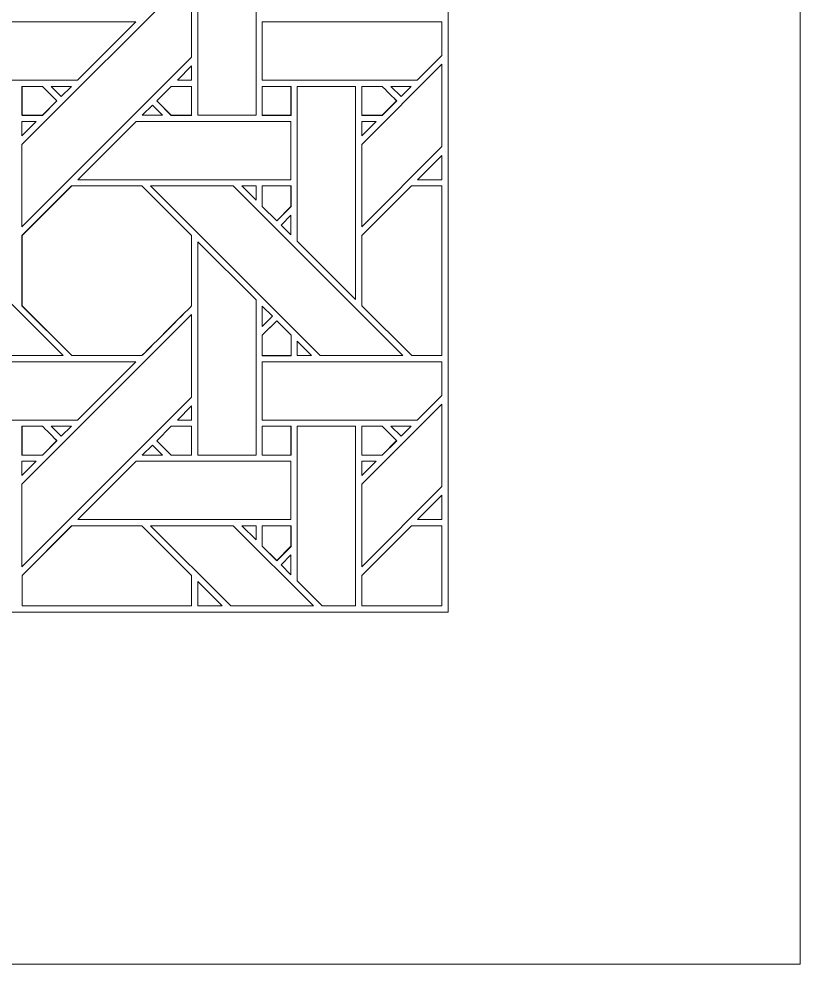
# Model space of a CAD drawing. Header units: inches. Extents: x 2.4 to 22.4, y -0.9 to 19.1.
# Drawn here: x 20.202 to 22.383, y -0.905 to 1.734 of the extents above; entities that cross this region are included whole.
import ezdxf

# ---------------------------------------------------------------- set-up
doc = ezdxf.new("R2010")
doc.units = ezdxf.units.IN
doc.header["$MEASUREMENT"] = 0
doc.layers.add('Design', color=7, linetype='Continuous', lineweight=0)

msp = doc.modelspace()

# ---------------------------------------------------------------- linework, layer by layer
at = {"layer": 'Design'}
for points, knots in [([(2.3829, 19.0948), (2.3829, 19.0948), (2.3829, -0.9052), (2.3829, -0.9052), (2.3829, -0.9052), (22.3829, -0.9052), (22.3829, -0.9052), (22.3829, -0.9052), (22.3829, 19.0948), (22.3829, 19.0948), (22.3829, 19.0948), (2.3829, 19.0948), (2.3829, 19.0948)], [0, 0, 0, 0, 1, 1, 1, 2, 2, 2, 3, 3, 3, 4, 4, 4, 4]), ([(3.3653, 18.1123), (3.3653, 18.1123), (3.3653, 0.0772), (3.3653, 0.0772), (3.3653, 0.0772), (21.4004, 0.0772), (21.4004, 0.0772), (21.4004, 0.0772), (21.4004, 18.1123), (21.4004, 18.1123), (21.4004, 18.1123), (3.3653, 18.1123), (3.3653, 18.1123)], [0, 0, 0, 0, 1, 1, 1, 2, 2, 2, 3, 3, 3, 4, 4, 4, 4]), ([(20.701, 1.4646), (20.701, 1.4646), (20.701, 2.0604), (20.701, 2.0604), (20.701, 2.0604), (20.8638, 1.8983), (20.8638, 1.8983), (20.8638, 1.8983), (20.8638, 1.4646), (20.8638, 1.4646), (20.8638, 1.4646), (20.701, 1.4646), (20.701, 1.4646)], [0, 0, 0, 0, 1, 1, 1, 2, 2, 2, 3, 3, 3, 4, 4, 4, 4]), ([(20.6839, 1.6268), (20.6839, 1.6268), (20.2102, 1.1532), (20.2102, 1.1532), (20.2102, 1.1532), (20.2102, 1.3833), (20.2102, 1.3833), (20.2102, 1.3833), (20.6839, 1.8569), (20.6839, 1.8569), (20.6839, 1.8569), (20.6839, 1.6268), (20.6839, 1.6268)], [0, 0, 0, 0, 1, 1, 1, 2, 2, 2, 3, 3, 3, 4, 4, 4, 4]), ([(19.9324, 1.5627), (19.9324, 1.5627), (19.9324, 1.7254), (19.9324, 1.7254), (19.9324, 1.7254), (20.5281, 1.7254), (20.5281, 1.7254), (20.5281, 1.7254), (20.3653, 1.5627), (20.3653, 1.5627), (20.3653, 1.5627), (19.9324, 1.5627), (19.9324, 1.5627)], [0, 0, 0, 0, 1, 1, 1, 2, 2, 2, 3, 3, 3, 4, 4, 4, 4]), ([(21.3141, 1.5627), (21.3141, 1.5627), (20.8811, 1.5627), (20.8811, 1.5627), (20.8811, 1.5627), (20.8811, 1.7254), (20.8811, 1.7254), (20.8811, 1.7254), (21.3829, 1.7254), (21.3829, 1.7254), (21.3829, 1.7254), (21.3829, 1.6314), (21.3829, 1.6314), (21.3829, 1.6314), (21.3141, 1.5627), (21.3141, 1.5627)], [0, 0, 0, 0, 1, 1, 1, 2, 2, 2, 3, 3, 3, 4, 4, 4, 5, 5, 5, 5]), ([(20.6441, 1.5627), (20.6441, 1.5627), (20.6839, 1.6024), (20.6839, 1.6024), (20.6839, 1.6024), (20.6839, 1.5627), (20.6839, 1.5627), (20.6839, 1.5627), (20.6441, 1.5627), (20.6441, 1.5627)], [0, 0, 0, 0, 1, 1, 1, 2, 2, 2, 3, 3, 3, 3]), ([(21.1589, 1.1532), (21.1589, 1.1532), (21.1589, 1.3833), (21.1589, 1.3833), (21.1589, 1.3833), (21.3829, 1.607), (21.3829, 1.607), (21.3829, 1.607), (21.3829, 1.3771), (21.3829, 1.3771), (21.3829, 1.3771), (21.1589, 1.1532), (21.1589, 1.1532)], [0, 0, 0, 0, 1, 1, 1, 2, 2, 2, 3, 3, 3, 4, 4, 4, 4]), ([(20.2102, 1.4646), (20.2102, 1.4646), (20.2102, 1.5454), (20.2102, 1.5454), (20.2102, 1.5454), (20.2673, 1.5454), (20.2673, 1.5454), (20.2726, 1.5401), (20.3034, 1.5092), (20.3076, 1.505), (20.3076, 1.505), (20.2672, 1.4646), (20.2672, 1.4646), (20.2672, 1.4646), (20.2102, 1.4646), (20.2102, 1.4646)], [0, 0, 0, 0, 1, 1, 1, 2, 2, 2, 3, 3, 3, 4, 4, 4, 5, 5, 5, 5]), ([(20.2674, 1.5453), (20.2725, 1.5401), (20.3033, 1.5093), (20.3077, 1.5049), (20.3077, 1.5049), (20.2673, 1.4645), (20.2673, 1.4645), (20.2673, 1.4645), (20.2103, 1.4645), (20.2103, 1.4645), (20.2103, 1.4645), (20.2103, 1.5453), (20.2103, 1.5453), (20.2103, 1.5453), (20.2674, 1.5453), (20.2674, 1.5453)], [0, 0, 0, 0, 1, 1, 1, 2, 2, 2, 3, 3, 3, 4, 4, 4, 5, 5, 5, 5]), ([(20.2916, 1.5454), (20.2916, 1.5454), (20.3481, 1.5454), (20.3481, 1.5454), (20.3481, 1.5454), (20.3198, 1.5172), (20.3198, 1.5172), (20.3198, 1.5172), (20.2916, 1.5454), (20.2916, 1.5454)], [0, 0, 0, 0, 1, 1, 1, 2, 2, 2, 3, 3, 3, 3]), ([(20.6839, 1.5454), (20.6839, 1.5454), (20.6839, 1.4646), (20.6839, 1.4646), (20.6839, 1.4646), (20.6268, 1.4646), (20.6268, 1.4646), (20.6268, 1.4646), (20.5864, 1.505), (20.5864, 1.505), (20.5864, 1.505), (20.6268, 1.5454), (20.6268, 1.5454), (20.6268, 1.5454), (20.6839, 1.5454), (20.6839, 1.5454)], [0, 0, 0, 0, 1, 1, 1, 2, 2, 2, 3, 3, 3, 4, 4, 4, 5, 5, 5, 5]), ([(20.6269, 1.4645), (20.6269, 1.4645), (20.5865, 1.5048), (20.5865, 1.5048), (20.5865, 1.5048), (20.627, 1.5453), (20.627, 1.5453), (20.627, 1.5453), (20.684, 1.5453), (20.684, 1.5453), (20.684, 1.5453), (20.684, 1.4645), (20.684, 1.4645), (20.684, 1.4645), (20.6269, 1.4645), (20.6269, 1.4645)], [0, 0, 0, 0, 1, 1, 1, 2, 2, 2, 3, 3, 3, 4, 4, 4, 5, 5, 5, 5]), ([(20.9613, 1.4646), (20.9613, 1.4646), (20.8811, 1.4646), (20.8811, 1.4646), (20.8811, 1.4646), (20.8811, 1.5454), (20.8811, 1.5454), (20.8811, 1.5454), (20.9613, 1.5454), (20.9613, 1.5454), (20.9613, 1.5454), (20.9613, 1.4646), (20.9613, 1.4646)], [0, 0, 0, 0, 1, 1, 1, 2, 2, 2, 3, 3, 3, 4, 4, 4, 4]), ([(20.8812, 1.5453), (20.8812, 1.5453), (20.9615, 1.5453), (20.9615, 1.5453), (20.9615, 1.5453), (20.9615, 1.4645), (20.9615, 1.4645), (20.9615, 1.4645), (20.8812, 1.4645), (20.8812, 1.4645), (20.8812, 1.4645), (20.8812, 1.5453), (20.8812, 1.5453)], [0, 0, 0, 0, 1, 1, 1, 2, 2, 2, 3, 3, 3, 4, 4, 4, 4]), ([(20.9789, 1.1132), (20.9789, 1.1132), (20.9789, 1.5454), (20.9789, 1.5454), (20.9789, 1.5454), (21.1418, 1.5454), (21.1418, 1.5454), (21.1418, 1.5454), (21.1418, 0.9503), (21.1418, 0.9503), (21.1418, 0.9503), (20.9789, 1.1132), (20.9789, 1.1132)], [0, 0, 0, 0, 1, 1, 1, 2, 2, 2, 3, 3, 3, 4, 4, 4, 4]), ([(21.2563, 1.505), (21.2563, 1.505), (21.2159, 1.4646), (21.2159, 1.4646), (21.2159, 1.4646), (21.1589, 1.4646), (21.1589, 1.4646), (21.1589, 1.4646), (21.1589, 1.5454), (21.1589, 1.5454), (21.1589, 1.5454), (21.216, 1.5454), (21.216, 1.5454), (21.2213, 1.5401), (21.2521, 1.5092), (21.2563, 1.505)], [0, 0, 0, 0, 1, 1, 1, 2, 2, 2, 3, 3, 3, 4, 4, 4, 5, 5, 5, 5]), ([(21.2161, 1.5453), (21.2213, 1.5401), (21.2521, 1.5093), (21.2565, 1.5049), (21.2565, 1.5049), (21.2161, 1.4645), (21.2161, 1.4645), (21.2161, 1.4645), (21.1591, 1.4645), (21.1591, 1.4645), (21.1591, 1.4645), (21.1591, 1.5453), (21.1591, 1.5453), (21.1591, 1.5453), (21.2161, 1.5453), (21.2161, 1.5453)], [0, 0, 0, 0, 1, 1, 1, 2, 2, 2, 3, 3, 3, 4, 4, 4, 5, 5, 5, 5]), ([(21.2404, 1.5454), (21.2404, 1.5454), (21.2968, 1.5454), (21.2968, 1.5454), (21.2968, 1.5454), (21.2686, 1.5172), (21.2686, 1.5172), (21.2686, 1.5172), (21.2404, 1.5454), (21.2404, 1.5454)], [0, 0, 0, 0, 1, 1, 1, 2, 2, 2, 3, 3, 3, 3]), ([(20.6025, 1.4646), (20.6025, 1.4646), (20.546, 1.4646), (20.546, 1.4646), (20.546, 1.4646), (20.5743, 1.4929), (20.5743, 1.4929), (20.5743, 1.4929), (20.6025, 1.4646), (20.6025, 1.4646)], [0, 0, 0, 0, 1, 1, 1, 2, 2, 2, 3, 3, 3, 3]), ([(20.2501, 1.4475), (20.2501, 1.4475), (20.2102, 1.4076), (20.2102, 1.4076), (20.2102, 1.4076), (20.2102, 1.4475), (20.2102, 1.4475), (20.2102, 1.4475), (20.2501, 1.4475), (20.2501, 1.4475)], [0, 0, 0, 0, 1, 1, 1, 2, 2, 2, 3, 3, 3, 3]), ([(20.9613, 1.4475), (20.9613, 1.4475), (20.9613, 1.2847), (20.9613, 1.2847), (20.9613, 1.2847), (20.3661, 1.2847), (20.3661, 1.2847), (20.3661, 1.2847), (20.5289, 1.4475), (20.5289, 1.4475), (20.5289, 1.4475), (20.9613, 1.4475), (20.9613, 1.4475)], [0, 0, 0, 0, 1, 1, 1, 2, 2, 2, 3, 3, 3, 4, 4, 4, 4]), ([(21.1988, 1.4475), (21.1988, 1.4475), (21.1589, 1.4076), (21.1589, 1.4076), (21.1589, 1.4076), (21.1589, 1.4475), (21.1589, 1.4475), (21.1589, 1.4475), (21.1988, 1.4475), (21.1988, 1.4475)], [0, 0, 0, 0, 1, 1, 1, 2, 2, 2, 3, 3, 3, 3]), ([(21.3148, 1.2847), (21.3148, 1.2847), (21.3829, 1.3527), (21.3829, 1.3527), (21.3829, 1.3527), (21.3829, 1.2847), (21.3829, 1.2847), (21.3829, 1.2847), (21.3148, 1.2847), (21.3148, 1.2847)], [0, 0, 0, 0, 1, 1, 1, 2, 2, 2, 3, 3, 3, 3]), ([(19.6206, 1.2675), (19.6206, 1.2675), (19.8516, 1.2675), (19.8516, 1.2675), (19.8516, 1.2675), (20.3252, 0.7939), (20.3252, 0.7939), (20.3252, 0.7939), (20.0942, 0.7939), (20.0942, 0.7939), (20.0942, 0.7939), (19.6206, 1.2675), (19.6206, 1.2675)], [0, 0, 0, 0, 1, 1, 1, 2, 2, 2, 3, 3, 3, 4, 4, 4, 4]), ([(20.2102, 0.9331), (20.2102, 0.9331), (20.2102, 1.1288), (20.2102, 1.1288), (20.2102, 1.1288), (20.3489, 1.2675), (20.3489, 1.2675), (20.3489, 1.2675), (20.5451, 1.2675), (20.5451, 1.2675), (20.5451, 1.2675), (20.6839, 1.1288), (20.6839, 1.1288), (20.6839, 1.1288), (20.6839, 0.9326), (20.6839, 0.9326), (20.6664, 0.9149), (20.5544, 0.8031), (20.5452, 0.7939), (20.5452, 0.7939), (20.3495, 0.7939), (20.3495, 0.7939), (20.3495, 0.7939), (20.2102, 0.9331), (20.2102, 0.9331)], [0, 0, 0, 0, 1, 1, 1, 2, 2, 2, 3, 3, 3, 4, 4, 4, 5, 5, 5, 6, 6, 6, 7, 7, 7, 8, 8, 8, 8]), ([(20.2103, 0.933), (20.2103, 0.933), (20.2103, 1.1287), (20.2103, 1.1287), (20.2103, 1.1287), (20.349, 1.2674), (20.349, 1.2674), (20.349, 1.2674), (20.5452, 1.2674), (20.5452, 1.2674), (20.5452, 1.2674), (20.684, 1.1287), (20.684, 1.1287), (20.684, 1.1287), (20.684, 0.9324), (20.684, 0.9324), (20.6662, 0.9145), (20.5543, 0.8028), (20.5453, 0.7938), (20.5453, 0.7938), (20.3496, 0.7938), (20.3496, 0.7938), (20.3496, 0.7938), (20.2103, 0.933), (20.2103, 0.933)], [0, 0, 0, 0, 1, 1, 1, 2, 2, 2, 3, 3, 3, 4, 4, 4, 5, 5, 5, 6, 6, 6, 7, 7, 7, 8, 8, 8, 8]), ([(21.274, 0.7939), (21.274, 0.7939), (21.0429, 0.7939), (21.0429, 0.7939), (21.0429, 0.7939), (20.5694, 1.2675), (20.5694, 1.2675), (20.5694, 1.2675), (20.8003, 1.2675), (20.8003, 1.2675), (20.8003, 1.2675), (21.274, 0.7939), (21.274, 0.7939)], [0, 0, 0, 0, 1, 1, 1, 2, 2, 2, 3, 3, 3, 4, 4, 4, 4]), ([(20.8639, 1.2675), (20.8639, 1.2675), (20.8639, 1.2277), (20.8639, 1.2277), (20.8639, 1.2277), (20.8244, 1.2675), (20.8244, 1.2675), (20.8244, 1.2675), (20.8639, 1.2675), (20.8639, 1.2675)], [0, 0, 0, 0, 1, 1, 1, 2, 2, 2, 3, 3, 3, 3]), ([(20.9214, 1.17), (20.9214, 1.17), (20.8811, 1.2103), (20.8811, 1.2103), (20.8811, 1.2103), (20.8811, 1.2675), (20.8811, 1.2675), (20.8811, 1.2675), (20.9613, 1.2675), (20.9613, 1.2675), (20.9613, 1.2675), (20.9613, 1.2099), (20.9613, 1.2099), (20.9613, 1.2099), (20.9214, 1.17), (20.9214, 1.17)], [0, 0, 0, 0, 1, 1, 1, 2, 2, 2, 3, 3, 3, 4, 4, 4, 5, 5, 5, 5]), ([(20.9615, 1.2674), (20.9615, 1.2674), (20.9615, 1.2098), (20.9615, 1.2098), (20.9615, 1.2098), (20.9215, 1.1698), (20.9215, 1.1698), (20.9215, 1.1698), (20.8812, 1.2102), (20.8812, 1.2102), (20.8812, 1.2102), (20.8812, 1.2674), (20.8812, 1.2674), (20.8812, 1.2674), (20.9615, 1.2674), (20.9615, 1.2674)], [0, 0, 0, 0, 1, 1, 1, 2, 2, 2, 3, 3, 3, 4, 4, 4, 5, 5, 5, 5]), ([(21.2983, 0.7938), (21.2983, 0.7938), (21.1589, 0.9331), (21.1589, 0.9331), (21.1589, 0.9331), (21.1589, 1.1288), (21.1589, 1.1288), (21.1589, 1.1288), (21.2976, 1.2674), (21.2976, 1.2674), (21.2976, 1.2674), (21.3829, 1.2674), (21.3829, 1.2674), (21.3829, 1.2674), (21.3829, 0.7938), (21.3829, 0.7938), (21.3829, 0.7938), (21.2983, 0.7938), (21.2983, 0.7938)], [0, 0, 0, 0, 1, 1, 1, 2, 2, 2, 3, 3, 3, 4, 4, 4, 5, 5, 5, 6, 6, 6, 6]), ([(21.1591, 0.933), (21.1591, 0.933), (21.1591, 1.1287), (21.1591, 1.1287), (21.1591, 1.1287), (21.2978, 1.2674), (21.2978, 1.2674), (21.2978, 1.2674), (21.3829, 1.2674), (21.3829, 1.2674), (21.3829, 1.2674), (21.3829, 0.7938), (21.3829, 0.7938), (21.3829, 0.7938), (21.2983, 0.7938), (21.2983, 0.7938), (21.2983, 0.7938), (21.1591, 0.933), (21.1591, 0.933)], [0, 0, 0, 0, 1, 1, 1, 2, 2, 2, 3, 3, 3, 4, 4, 4, 5, 5, 5, 6, 6, 6, 6]), ([(20.9613, 1.1857), (20.9613, 1.1857), (20.9613, 1.1305), (20.9613, 1.1305), (20.9613, 1.1305), (20.9336, 1.1579), (20.9336, 1.1579), (20.9336, 1.1579), (20.9613, 1.1857), (20.9613, 1.1857)], [0, 0, 0, 0, 1, 1, 1, 2, 2, 2, 3, 3, 3, 3]), ([(20.701, 0.5159), (20.701, 0.5159), (20.701, 1.1117), (20.701, 1.1117), (20.701, 1.1117), (20.8638, 0.9496), (20.8638, 0.9496), (20.8638, 0.9496), (20.8638, 0.5159), (20.8638, 0.5159), (20.8638, 0.5159), (20.701, 0.5159), (20.701, 0.5159)], [0, 0, 0, 0, 1, 1, 1, 2, 2, 2, 3, 3, 3, 4, 4, 4, 4]), ([(20.8811, 0.8753), (20.8811, 0.8753), (20.8811, 0.9321), (20.8811, 0.9321), (20.8811, 0.9321), (20.9093, 0.9035), (20.9093, 0.9035), (20.9093, 0.9035), (20.8811, 0.8753), (20.8811, 0.8753)], [0, 0, 0, 0, 1, 1, 1, 2, 2, 2, 3, 3, 3, 3]), ([(20.2102, 0.4345), (20.2102, 0.4345), (20.6839, 0.9081), (20.6839, 0.9081), (20.6839, 0.9081), (20.6839, 0.6781), (20.6839, 0.6781), (20.6839, 0.6781), (20.2102, 0.2044), (20.2102, 0.2044), (20.2102, 0.2044), (20.2102, 0.4345), (20.2102, 0.4345)], [0, 0, 0, 0, 1, 1, 1, 2, 2, 2, 3, 3, 3, 4, 4, 4, 4]), ([(20.8862, 0.8561), (20.8862, 0.8561), (20.9214, 0.8912), (20.9214, 0.8912), (20.9214, 0.8912), (20.9618, 0.8509), (20.9618, 0.8509), (20.9618, 0.8509), (20.9618, 0.7936), (20.9618, 0.7936), (20.9618, 0.7936), (20.8811, 0.7936), (20.8811, 0.7936), (20.8811, 0.7936), (20.8811, 0.8509), (20.8811, 0.8509), (20.8811, 0.8509), (20.8862, 0.8561), (20.8862, 0.8561)], [0, 0, 0, 0, 1, 1, 1, 2, 2, 2, 3, 3, 3, 4, 4, 4, 5, 5, 5, 6, 6, 6, 6]), ([(20.8812, 0.7935), (20.8812, 0.7935), (20.8812, 0.8508), (20.8812, 0.8508), (20.8812, 0.8508), (20.9215, 0.8911), (20.9215, 0.8911), (20.9215, 0.8911), (20.9619, 0.8508), (20.9619, 0.8508), (20.9619, 0.8508), (20.9619, 0.7935), (20.9619, 0.7935), (20.9619, 0.7935), (20.8812, 0.7935), (20.8812, 0.7935)], [0, 0, 0, 0, 1, 1, 1, 2, 2, 2, 3, 3, 3, 4, 4, 4, 5, 5, 5, 5]), ([(21.0187, 0.7939), (21.0187, 0.7939), (20.979, 0.7939), (20.979, 0.7939), (20.979, 0.7939), (20.979, 0.8336), (20.979, 0.8336), (20.979, 0.8336), (21.0187, 0.7939), (21.0187, 0.7939)], [0, 0, 0, 0, 1, 1, 1, 2, 2, 2, 3, 3, 3, 3]), ([(19.9324, 0.6139), (19.9324, 0.6139), (19.9324, 0.7766), (19.9324, 0.7766), (19.9324, 0.7766), (20.5281, 0.7766), (20.5281, 0.7766), (20.5281, 0.7766), (20.3653, 0.6139), (20.3653, 0.6139), (20.3653, 0.6139), (19.9324, 0.6139), (19.9324, 0.6139)], [0, 0, 0, 0, 1, 1, 1, 2, 2, 2, 3, 3, 3, 4, 4, 4, 4]), ([(21.3141, 0.6139), (21.3141, 0.6139), (20.8811, 0.6139), (20.8811, 0.6139), (20.8811, 0.6139), (20.8811, 0.7766), (20.8811, 0.7766), (20.8811, 0.7766), (21.3829, 0.7766), (21.3829, 0.7766), (21.3829, 0.7766), (21.3829, 0.6827), (21.3829, 0.6827), (21.3829, 0.6827), (21.3141, 0.6139), (21.3141, 0.6139)], [0, 0, 0, 0, 1, 1, 1, 2, 2, 2, 3, 3, 3, 4, 4, 4, 5, 5, 5, 5]), ([(20.6441, 0.6139), (20.6441, 0.6139), (20.6839, 0.6537), (20.6839, 0.6537), (20.6839, 0.6537), (20.6839, 0.6139), (20.6839, 0.6139), (20.6839, 0.6139), (20.6441, 0.6139), (20.6441, 0.6139)], [0, 0, 0, 0, 1, 1, 1, 2, 2, 2, 3, 3, 3, 3]), ([(21.1589, 0.2044), (21.1589, 0.2044), (21.1589, 0.4345), (21.1589, 0.4345), (21.1589, 0.4345), (21.3829, 0.6583), (21.3829, 0.6583), (21.3829, 0.6583), (21.3829, 0.4283), (21.3829, 0.4283), (21.3829, 0.4283), (21.1589, 0.2044), (21.1589, 0.2044)], [0, 0, 0, 0, 1, 1, 1, 2, 2, 2, 3, 3, 3, 4, 4, 4, 4]), ([(20.2102, 0.5159), (20.2102, 0.5159), (20.2102, 0.5966), (20.2102, 0.5966), (20.2102, 0.5966), (20.2673, 0.5966), (20.2673, 0.5966), (20.2726, 0.5914), (20.3034, 0.5605), (20.3076, 0.5563), (20.3076, 0.5563), (20.2672, 0.5159), (20.2672, 0.5159), (20.2672, 0.5159), (20.2102, 0.5159), (20.2102, 0.5159)], [0, 0, 0, 0, 1, 1, 1, 2, 2, 2, 3, 3, 3, 4, 4, 4, 5, 5, 5, 5]), ([(20.3077, 0.5562), (20.3077, 0.5562), (20.2673, 0.5157), (20.2673, 0.5157), (20.2673, 0.5157), (20.2103, 0.5157), (20.2103, 0.5157), (20.2103, 0.5157), (20.2103, 0.5965), (20.2103, 0.5965), (20.2103, 0.5965), (20.2674, 0.5965), (20.2674, 0.5965), (20.2725, 0.5914), (20.3033, 0.5606), (20.3077, 0.5562)], [0, 0, 0, 0, 1, 1, 1, 2, 2, 2, 3, 3, 3, 4, 4, 4, 5, 5, 5, 5]), ([(20.2916, 0.5966), (20.2916, 0.5966), (20.3481, 0.5966), (20.3481, 0.5966), (20.3481, 0.5966), (20.3198, 0.5685), (20.3198, 0.5685), (20.3198, 0.5685), (20.2916, 0.5966), (20.2916, 0.5966)], [0, 0, 0, 0, 1, 1, 1, 2, 2, 2, 3, 3, 3, 3]), ([(20.5864, 0.5562), (20.5864, 0.5562), (20.6268, 0.5967), (20.6268, 0.5967), (20.6268, 0.5967), (20.6839, 0.5967), (20.6839, 0.5967), (20.6839, 0.5967), (20.6839, 0.5159), (20.6839, 0.5159), (20.6839, 0.5159), (20.6268, 0.5159), (20.6268, 0.5159), (20.6268, 0.5159), (20.5864, 0.5562), (20.5864, 0.5562)], [0, 0, 0, 0, 1, 1, 1, 2, 2, 2, 3, 3, 3, 4, 4, 4, 5, 5, 5, 5]), ([(20.627, 0.5965), (20.627, 0.5965), (20.684, 0.5965), (20.684, 0.5965), (20.684, 0.5965), (20.684, 0.5157), (20.684, 0.5157), (20.684, 0.5157), (20.6269, 0.5157), (20.6269, 0.5157), (20.6269, 0.5157), (20.5865, 0.5561), (20.5865, 0.5561), (20.5865, 0.5561), (20.627, 0.5965), (20.627, 0.5965)], [0, 0, 0, 0, 1, 1, 1, 2, 2, 2, 3, 3, 3, 4, 4, 4, 5, 5, 5, 5]), ([(20.8811, 0.5159), (20.8811, 0.5159), (20.8811, 0.5966), (20.8811, 0.5966), (20.8811, 0.5966), (20.9613, 0.5966), (20.9613, 0.5966), (20.9613, 0.5966), (20.9613, 0.5159), (20.9613, 0.5159), (20.9613, 0.5159), (20.8811, 0.5159), (20.8811, 0.5159)], [0, 0, 0, 0, 1, 1, 1, 2, 2, 2, 3, 3, 3, 4, 4, 4, 4]), ([(20.8812, 0.5157), (20.8812, 0.5157), (20.8812, 0.5965), (20.8812, 0.5965), (20.8812, 0.5965), (20.9615, 0.5965), (20.9615, 0.5965), (20.9615, 0.5965), (20.9615, 0.5157), (20.9615, 0.5157), (20.9615, 0.5157), (20.8812, 0.5157), (20.8812, 0.5157)], [0, 0, 0, 0, 1, 1, 1, 2, 2, 2, 3, 3, 3, 4, 4, 4, 4]), ([(21.0486, 0.0948), (21.0486, 0.0948), (20.9789, 0.1645), (20.9789, 0.1645), (20.9789, 0.1645), (20.9789, 0.5966), (20.9789, 0.5966), (20.9789, 0.5966), (21.1418, 0.5966), (21.1418, 0.5966), (21.1418, 0.5966), (21.1418, 0.0948), (21.1418, 0.0948), (21.1418, 0.0948), (21.0486, 0.0948), (21.0486, 0.0948)], [0, 0, 0, 0, 1, 1, 1, 2, 2, 2, 3, 3, 3, 4, 4, 4, 5, 5, 5, 5]), ([(21.2563, 0.5563), (21.2563, 0.5563), (21.2159, 0.5159), (21.2159, 0.5159), (21.2159, 0.5159), (21.1589, 0.5159), (21.1589, 0.5159), (21.1589, 0.5159), (21.1589, 0.5966), (21.1589, 0.5966), (21.1589, 0.5966), (21.216, 0.5966), (21.216, 0.5966), (21.2213, 0.5914), (21.2521, 0.5605), (21.2563, 0.5563)], [0, 0, 0, 0, 1, 1, 1, 2, 2, 2, 3, 3, 3, 4, 4, 4, 5, 5, 5, 5]), ([(21.2565, 0.5562), (21.2565, 0.5562), (21.2161, 0.5157), (21.2161, 0.5157), (21.2161, 0.5157), (21.1591, 0.5157), (21.1591, 0.5157), (21.1591, 0.5157), (21.1591, 0.5965), (21.1591, 0.5965), (21.1591, 0.5965), (21.2161, 0.5965), (21.2161, 0.5965), (21.2213, 0.5914), (21.2521, 0.5606), (21.2565, 0.5562)], [0, 0, 0, 0, 1, 1, 1, 2, 2, 2, 3, 3, 3, 4, 4, 4, 5, 5, 5, 5]), ([(21.2404, 0.5966), (21.2404, 0.5966), (21.2968, 0.5966), (21.2968, 0.5966), (21.2968, 0.5966), (21.2686, 0.5685), (21.2686, 0.5685), (21.2686, 0.5685), (21.2404, 0.5966), (21.2404, 0.5966)], [0, 0, 0, 0, 1, 1, 1, 2, 2, 2, 3, 3, 3, 3]), ([(20.6025, 0.5159), (20.6025, 0.5159), (20.546, 0.5159), (20.546, 0.5159), (20.546, 0.5159), (20.5743, 0.5441), (20.5743, 0.5441), (20.5743, 0.5441), (20.6025, 0.5159), (20.6025, 0.5159)], [0, 0, 0, 0, 1, 1, 1, 2, 2, 2, 3, 3, 3, 3]), ([(20.2501, 0.4987), (20.2501, 0.4987), (20.2102, 0.4589), (20.2102, 0.4589), (20.2102, 0.4589), (20.2102, 0.4987), (20.2102, 0.4987), (20.2102, 0.4987), (20.2501, 0.4987), (20.2501, 0.4987)], [0, 0, 0, 0, 1, 1, 1, 2, 2, 2, 3, 3, 3, 3]), ([(20.3661, 0.3359), (20.3661, 0.3359), (20.5289, 0.4987), (20.5289, 0.4987), (20.5289, 0.4987), (20.9613, 0.4987), (20.9613, 0.4987), (20.9613, 0.4987), (20.9613, 0.3359), (20.9613, 0.3359), (20.9613, 0.3359), (20.3661, 0.3359), (20.3661, 0.3359)], [0, 0, 0, 0, 1, 1, 1, 2, 2, 2, 3, 3, 3, 4, 4, 4, 4]), ([(21.1988, 0.4987), (21.1988, 0.4987), (21.1589, 0.4589), (21.1589, 0.4589), (21.1589, 0.4589), (21.1589, 0.4987), (21.1589, 0.4987), (21.1589, 0.4987), (21.1988, 0.4987), (21.1988, 0.4987)], [0, 0, 0, 0, 1, 1, 1, 2, 2, 2, 3, 3, 3, 3]), ([(21.3148, 0.3359), (21.3148, 0.3359), (21.3829, 0.404), (21.3829, 0.404), (21.3829, 0.404), (21.3829, 0.3359), (21.3829, 0.3359), (21.3829, 0.3359), (21.3148, 0.3359), (21.3148, 0.3359)], [0, 0, 0, 0, 1, 1, 1, 2, 2, 2, 3, 3, 3, 3]), ([(20.2103, 0.0948), (20.2103, 0.0948), (20.2103, 0.1801), (20.2103, 0.1801), (20.2103, 0.1801), (20.3489, 0.3188), (20.3489, 0.3188), (20.3489, 0.3188), (20.5451, 0.3188), (20.5451, 0.3188), (20.5451, 0.3188), (20.684, 0.1801), (20.684, 0.1801), (20.684, 0.1801), (20.684, 0.0948), (20.684, 0.0948), (20.684, 0.0948), (20.2103, 0.0948), (20.2103, 0.0948)], [0, 0, 0, 0, 1, 1, 1, 2, 2, 2, 3, 3, 3, 4, 4, 4, 5, 5, 5, 6, 6, 6, 6]), ([(20.2103, 0.1799), (20.2103, 0.1799), (20.349, 0.3186), (20.349, 0.3186), (20.349, 0.3186), (20.5452, 0.3186), (20.5452, 0.3186), (20.5452, 0.3186), (20.684, 0.1799), (20.684, 0.1799), (20.684, 0.1799), (20.684, 0.0948), (20.684, 0.0948), (20.684, 0.0948), (20.2103, 0.0948), (20.2103, 0.0948), (20.2103, 0.0948), (20.2103, 0.1799), (20.2103, 0.1799)], [0, 0, 0, 0, 1, 1, 1, 2, 2, 2, 3, 3, 3, 4, 4, 4, 5, 5, 5, 6, 6, 6, 6]), ([(20.5694, 0.3188), (20.5694, 0.3188), (20.8003, 0.3188), (20.8003, 0.3188), (20.8003, 0.3188), (21.0243, 0.0948), (21.0243, 0.0948), (21.0243, 0.0948), (20.7933, 0.0948), (20.7933, 0.0948), (20.7933, 0.0948), (20.5694, 0.3188), (20.5694, 0.3188)], [0, 0, 0, 0, 1, 1, 1, 2, 2, 2, 3, 3, 3, 4, 4, 4, 4]), ([(20.8639, 0.3188), (20.8639, 0.3188), (20.8639, 0.279), (20.8639, 0.279), (20.8639, 0.279), (20.8244, 0.3188), (20.8244, 0.3188), (20.8244, 0.3188), (20.8639, 0.3188), (20.8639, 0.3188)], [0, 0, 0, 0, 1, 1, 1, 2, 2, 2, 3, 3, 3, 3]), ([(20.9214, 0.2212), (20.9214, 0.2212), (20.8811, 0.2616), (20.8811, 0.2616), (20.8811, 0.2616), (20.8811, 0.3188), (20.8811, 0.3188), (20.8811, 0.3188), (20.9613, 0.3188), (20.9613, 0.3188), (20.9613, 0.3188), (20.9613, 0.2612), (20.9613, 0.2612), (20.9613, 0.2612), (20.9214, 0.2212), (20.9214, 0.2212)], [0, 0, 0, 0, 1, 1, 1, 2, 2, 2, 3, 3, 3, 4, 4, 4, 5, 5, 5, 5]), ([(20.9615, 0.3186), (20.9615, 0.3186), (20.9615, 0.261), (20.9615, 0.261), (20.9615, 0.261), (20.9215, 0.2211), (20.9215, 0.2211), (20.9215, 0.2211), (20.8812, 0.2614), (20.8812, 0.2614), (20.8812, 0.2614), (20.8812, 0.3186), (20.8812, 0.3186), (20.8812, 0.3186), (20.9615, 0.3186), (20.9615, 0.3186)], [0, 0, 0, 0, 1, 1, 1, 2, 2, 2, 3, 3, 3, 4, 4, 4, 5, 5, 5, 5]), ([(21.159, 0.0948), (21.159, 0.0948), (21.159, 0.1801), (21.159, 0.1801), (21.159, 0.1801), (21.2976, 0.3188), (21.2976, 0.3188), (21.2976, 0.3188), (21.3829, 0.3188), (21.3829, 0.3188), (21.3829, 0.3188), (21.3829, 0.0948), (21.3829, 0.0948), (21.3829, 0.0948), (21.159, 0.0948), (21.159, 0.0948)], [0, 0, 0, 0, 1, 1, 1, 2, 2, 2, 3, 3, 3, 4, 4, 4, 5, 5, 5, 5]), ([(21.159, 0.1799), (21.159, 0.1799), (21.2978, 0.3186), (21.2978, 0.3186), (21.2978, 0.3186), (21.3829, 0.3186), (21.3829, 0.3186), (21.3829, 0.3186), (21.3829, 0.0948), (21.3829, 0.0948), (21.3829, 0.0948), (21.159, 0.0948), (21.159, 0.0948), (21.159, 0.0948), (21.159, 0.1799), (21.159, 0.1799)], [0, 0, 0, 0, 1, 1, 1, 2, 2, 2, 3, 3, 3, 4, 4, 4, 5, 5, 5, 5]), ([(20.9613, 0.237), (20.9613, 0.237), (20.9613, 0.1818), (20.9613, 0.1818), (20.9613, 0.1818), (20.9336, 0.2092), (20.9336, 0.2092), (20.9336, 0.2092), (20.9613, 0.237), (20.9613, 0.237)], [0, 0, 0, 0, 1, 1, 1, 2, 2, 2, 3, 3, 3, 3]), ([(20.701, 0.0948), (20.701, 0.0948), (20.701, 0.163), (20.701, 0.163), (20.701, 0.163), (20.7695, 0.0948), (20.7695, 0.0948), (20.7695, 0.0948), (20.701, 0.0948), (20.701, 0.0948)], [0, 0, 0, 0, 1, 1, 1, 2, 2, 2, 3, 3, 3, 3])]:
    msp.add_open_spline(points, degree=3, knots=knots, dxfattribs=at)

doc.saveas('drawing.dxf')
